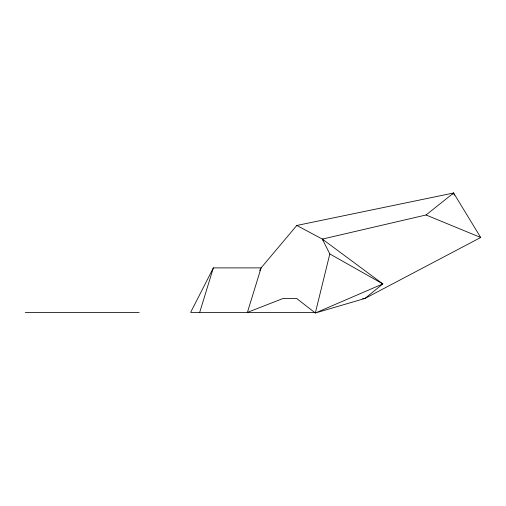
<?xml version="1.0" encoding="UTF-8"?>
<svg xmlns="http://www.w3.org/2000/svg" width="506" height="506" viewBox="0 0 506 506"><rect width="100%" height="100%" fill="white"/><g stroke="black" fill="none" stroke-linecap="round" stroke-linejoin="round"><path stroke-width="0.76" d="M454.306 195.253L453.61 192.995L426.052 214.98L322.328 239.098L329.817 253.949L315.327 313.005L296.636 298.458L283.126 298.458L247.415 312.392L261.09 267.889L296.801 225.461L453.61 192.995L480.7 237.497L364.959 298.458L315.327 313.005L382.833 283.91L322.328 239.098L296.801 225.461M199.687 312.392L213.361 267.889L261.09 267.889L259.667 270.672M213.361 267.889L190.642 312.392L314.953 312.392M452.516 194.127L453.61 192.995M362.606 298.458L364.959 298.458L382.833 283.91L329.817 253.949M25.3 312.392L139.213 312.392M426.052 214.98L480.7 237.497M322.328 239.098L323.245 240.375"/></g></svg>
